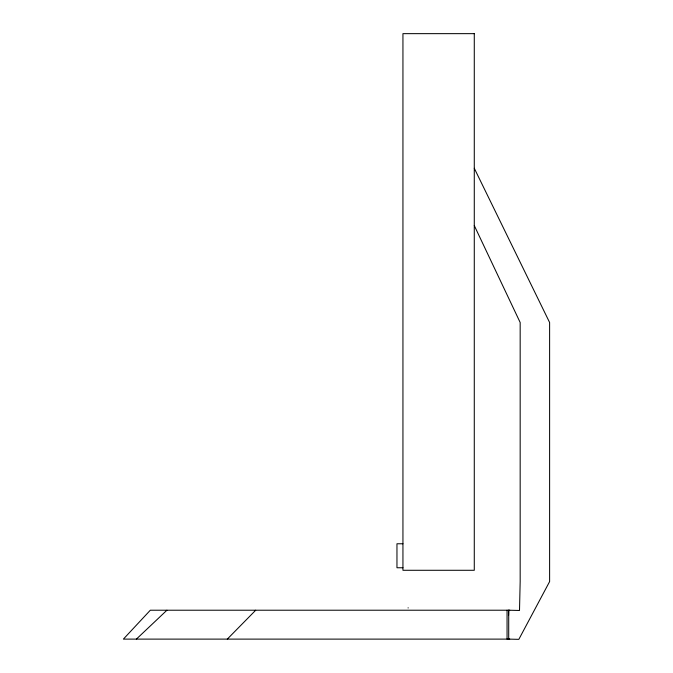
<?xml version="1.0" encoding="UTF-8"?>
<svg xmlns="http://www.w3.org/2000/svg" width="673" height="673" viewBox="0 0 673 673"><rect width="100%" height="100%" fill="white"/><g stroke="black" fill="none" stroke-linecap="round" stroke-linejoin="round"><path stroke-width="1.01" d="M508.586 615.374L508.704 610.218L519.506 610.47L520.17 581.581L520.17 322.493L474.28 225.564M227.297 639.114L255.723 610.218M136.392 639.114L166.938 610.218M402.942 543.767L396.961 543.767L396.961 567.76L402.942 567.76M408.015 607.896L408.284 607.887M509.713 610.218L150.323 610.218L123.386 639.114L509.713 639.114M508.031 639.098L518.833 639.35L549.614 581.581L549.614 322.493L474.28 168.275M508.704 610.218L508.704 639.114M507.055 610.218L507.055 639.114M474.28 33.65L402.942 33.65L402.942 570.283L474.28 570.283L474.28 33.65"/></g></svg>
